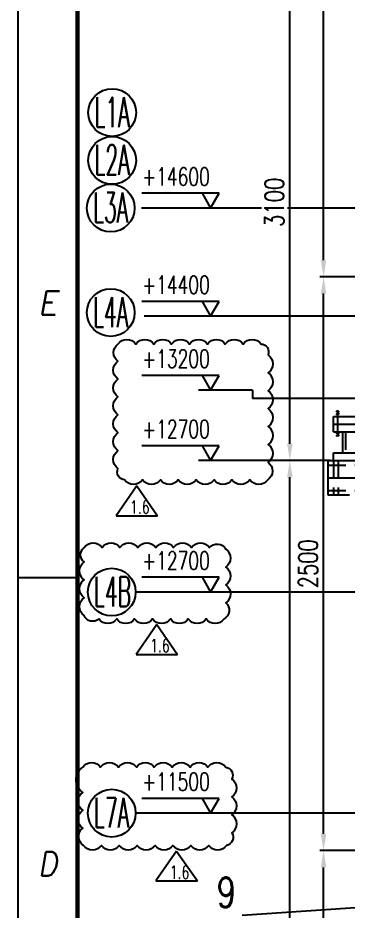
# Model space of a CAD drawing. Extents: x 45567 to 121349, y -17555 to 19241.
# Drawn here: x 45571.9 to 45627.3, y 10265.4 to 10415.1 of the extents above; entities that cross this region are included whole.
import ezdxf
from ezdxf.enums import TextEntityAlignment as Align

# ---------------------------------------------------------------- set-up
doc = ezdxf.new("R2010")
doc.units = 0
doc.header["$LTSCALE"] = 30
doc.header["$MEASUREMENT"] = 0
for name, pattern in [('CENTER2', [1.125, 0.75, -0.125, 0.125, -0.125]), ('DASHED', [0.75, 0.5, -0.25]), ('LIDIVIDE', [0.65, 0.4, -0.05, 0.05, -0.05, 0.05, -0.05])]:
    doc.linetypes.add(name, pattern=pattern)
doc.layers.get('DEFPOINTS').update_dxf_attribs({"linetype": 'CONTINUOUS'})
for name, color, linetype in [('1', 2, 'CONTINUOUS'), ('2', 1, 'CONTINUOUS'), ('3', 3, 'CENTER2'), ('5', 6, 'LIDIVIDE'), ('6', 4, 'DASHED'), ('L100_9', 2, 'CONTINUOUS')]:
    doc.layers.add(name, color=color, linetype=linetype)
doc.styles.add('HZ', font='simplex.shx', dxfattribs={"width": 0.75, "bigfont": 'SBTXT.shx'})
doc.styles.get("Standard").update_dxf_attribs({"font": 'simplex', "width": 0.75, "bigfont": 'SBTXT'})
doc.dimstyles.new('STANDARD$0', dxfattribs={"dimtxt": 3.2, "dimasz": 2.8, "dimexe": 0.6, "dimexo": 0.6, "dimgap": 1, "dimtad": 1, "dimdec": 0, "dimzin": 0, "dimdsep": 46, "dimtxsty": 'HZ', "dimcen": 0.09, "dimadec": 0, "dimazin": 0, "dimtfac": 1, "dimtdec": 0, "dimtmove": 0, "dimatfit": 3, "dimfxl": 0, "dimtolj": 1, "dimtzin": 0, "dimarcsym": 0})

# ---------------------------------------------------------------- blocks, each defined once
blk = doc.blocks.new('*D1545')
at = {"layer": '1', "color": 0, "lineweight": -2}
for p, q in [((45624.3, 10340.92), (45616.95, 10340.92)), ((45617.55, 10182.18), (45617.55, 10338.12)), ((45676.55, 10179.38), (45616.95, 10179.38))]:
    blk.add_line(p, q, dxfattribs=at)
at = {"layer": '1', "color": 0}
for points in [[(45617.09, 10338.12), (45618.02, 10338.12), (45617.55, 10340.92)], [(45617.09, 10182.18), (45618.02, 10182.18), (45617.55, 10179.38)]]:
    blk.add_solid(points, dxfattribs=at)
at = {"layer": 'DEFPOINTS', "color": 0}
for p in [(45617.55, 10340.92), (45624.9, 10340.92), (45677.15, 10179.38)]:
    blk.add_point(p, dxfattribs=at)
at = {"layer": '1', "color": 0, "insert": (45614.95, 10256.66), "char_height": 3.2, "attachment_point": 5, "rotation": 90, "style": 'HZ'}
blk.add_mtext('\\A1;3400', dxfattribs=at)
blk = doc.blocks.new('*D1577')
at = {"layer": '1', "color": 0, "lineweight": -2}
for p, q in [((45679.41, 10427.46), (45616.95, 10427.46)), ((45617.55, 10343.72), (45617.55, 10424.66)), ((45624.3, 10340.92), (45616.95, 10340.92))]:
    blk.add_line(p, q, dxfattribs=at)
at = {"layer": '1', "color": 0}
for points in [[(45617.09, 10424.66), (45618.02, 10424.66), (45617.55, 10427.46)], [(45617.09, 10343.72), (45618.02, 10343.72), (45617.55, 10340.92)]]:
    blk.add_solid(points, dxfattribs=at)
at = {"layer": 'DEFPOINTS', "color": 0}
for p in [(45617.55, 10427.46), (45680.01, 10427.46), (45624.9, 10340.92)]:
    blk.add_point(p, dxfattribs=at)
at = {"layer": '1', "color": 0, "insert": (45614.95, 10384.19), "char_height": 3.2, "attachment_point": 5, "rotation": 90, "style": 'HZ'}
blk.add_mtext('\\A1;3100', dxfattribs=at)
blk = doc.blocks.new('*D1593')
at = {"layer": '1', "color": 0, "lineweight": -2}
for p, q in [((45698.22, 10275.54), (45622.61, 10275.54)), ((45623.21, 10182.18), (45623.21, 10272.74)), ((45700.57, 10179.38), (45622.61, 10179.38))]:
    blk.add_line(p, q, dxfattribs=at)
at = {"layer": '1', "color": 0}
for points in [[(45622.74, 10272.74), (45623.67, 10272.74), (45623.21, 10275.54)], [(45622.74, 10182.18), (45623.67, 10182.18), (45623.21, 10179.38)]]:
    blk.add_solid(points, dxfattribs=at)
at = {"layer": 'DEFPOINTS', "color": 0}
for p in [(45623.21, 10275.54), (45698.82, 10275.54), (45701.17, 10179.38)]:
    blk.add_point(p, dxfattribs=at)
at = {"layer": '1', "color": 0, "insert": (45620.61, 10227.46), "char_height": 3.2, "attachment_point": 5, "rotation": 90, "style": 'HZ'}
blk.add_mtext('\\A1;2500', dxfattribs=at)
blk = doc.blocks.new('*D1594')
at = {"layer": '1', "color": 0, "lineweight": -2}
for p, q in [((45698.22, 10371.69), (45622.61, 10371.69)), ((45623.21, 10278.34), (45623.21, 10368.89)), ((45698.22, 10275.54), (45622.61, 10275.54))]:
    blk.add_line(p, q, dxfattribs=at)
at = {"layer": '1', "color": 0}
for points in [[(45622.74, 10368.89), (45623.67, 10368.89), (45623.21, 10371.69)], [(45622.74, 10278.34), (45623.67, 10278.34), (45623.21, 10275.54)]]:
    blk.add_solid(points, dxfattribs=at)
at = {"layer": 'DEFPOINTS', "color": 0}
for p in [(45623.21, 10371.69), (45698.82, 10371.69), (45698.82, 10275.54)]:
    blk.add_point(p, dxfattribs=at)
at = {"layer": '1', "color": 0, "insert": (45620.61, 10323.61), "char_height": 3.2, "attachment_point": 5, "rotation": 90, "style": 'HZ'}
blk.add_mtext('\\A1;2500', dxfattribs=at)
blk = doc.blocks.new('*D1595')
at = {"layer": '1', "color": 0, "lineweight": -2}
for p, q in [((45698.22, 10479.38), (45622.61, 10479.38)), ((45623.21, 10374.49), (45623.21, 10476.58)), ((45698.22, 10371.69), (45622.61, 10371.69))]:
    blk.add_line(p, q, dxfattribs=at)
at = {"layer": '1', "color": 0}
for points in [[(45622.74, 10476.58), (45623.67, 10476.58), (45623.21, 10479.38)], [(45622.74, 10374.49), (45623.67, 10374.49), (45623.21, 10371.69)]]:
    blk.add_solid(points, dxfattribs=at)
at = {"layer": 'DEFPOINTS', "color": 0}
for p in [(45623.21, 10479.38), (45698.82, 10479.38), (45698.82, 10371.69)]:
    blk.add_point(p, dxfattribs=at)
at = {"layer": '1', "color": 0, "insert": (45620.61, 10422.47), "char_height": 3.2, "attachment_point": 5, "rotation": 90, "style": 'HZ'}
blk.add_mtext('\\A1;2800', dxfattribs=at)

msp = doc.modelspace()

# ---------------------------------------------------------------- linework, layer by layer
at = {"layer": '1'}
for p, q in [((45605.689141, 10385.700958), (45592.724501, 10385.700958)), ((45602.833744, 10385.700958), (45604.261442, 10383.228111)), ((45604.261442, 10383.228111), (45605.689141, 10385.700958)), ((45612.794874, 10383.228111), (45592.673766, 10383.228111)), ((45626.993626, 10383.228111), (45617.178554, 10383.228111)), ((45686.652525, 10383.228111), (45626.993626, 10383.228111)), ((45605.689141, 10367.574424), (45592.724501, 10367.574424)), ((45602.833744, 10367.574424), (45604.261442, 10365.101578)), ((45604.261442, 10365.101578), (45605.689141, 10367.574424)), ((45683.130464, 10365.101578), (45593.099017, 10365.101578)), ((45605.689141, 10355.176671), (45592.724501, 10355.176671)), ((45602.833744, 10355.176671), (45604.261442, 10352.703824)), ((45604.261442, 10352.703824), (45605.689141, 10355.176671)), ((45611.304371, 10352.703824), (45602.24808, 10352.703824)), ((45611.304371, 10352.703824), (45611.304371, 10351.325297)), ((45629.709413, 10351.325297), (45611.304371, 10351.325297)), ((45605.689141, 10343.393266), (45592.724501, 10343.393266)), ((45602.833744, 10343.393266), (45604.261442, 10340.920419)), ((45604.261442, 10340.920419), (45605.689141, 10343.393266)), ((45616.95374, 10340.920419), (45602.24808, 10340.920419)), ((45605.689141, 10321.34705), (45592.724501, 10321.34705)), ((45602.833744, 10321.34705), (45604.261442, 10318.874203)), ((45604.261442, 10318.874203), (45605.689141, 10321.34705)), ((45691.974587, 10318.874203), (45591.686115, 10318.874203)), ((45605.689141, 10284.301919), (45592.724501, 10284.301919)), ((45602.833744, 10284.301919), (45604.261442, 10281.829073)), ((45604.261442, 10281.829073), (45605.689141, 10284.301919)), ((45691.974587, 10281.829073), (45591.686115, 10281.829073)), ((45609.583274, 10264.739025), (45692.441573, 10270.262644))]:
    msp.add_line(p, q, dxfattribs=at)
for points in [[(45588.735713, 10360.442323, -0.52056705), (45591.735713, 10360.442323, -0.52056705), (45594.735713, 10360.442323, -0.52056705), (45597.735713, 10360.442323, -0.52056705), (45600.735713, 10360.442323, -0.52056705), (45603.735713, 10360.442323, -0.52056705), (45606.735713, 10360.442323, -0.52056705), (45609.735713, 10360.442323, -0.52056705), (45612.735713, 10360.442323, -0.52056705), (45613.906755, 10358.613364, -0.52056705), (45613.906755, 10355.613364, -0.52056705), (45613.906755, 10352.613364, -0.52056705), (45613.906755, 10349.613364, -0.52056705), (45613.906755, 10346.613364, -0.52056705), (45613.906755, 10343.613364, -0.52056705), (45613.906755, 10340.613364, -0.52056705), (45613.838908, 10337.681211, -0.52056705), (45610.838908, 10337.681211, -0.52056705), (45607.838908, 10337.681211, -0.52056705), (45604.838908, 10337.681211, -0.52056705), (45601.838908, 10337.681211, -0.52056705), (45598.838908, 10337.681211, -0.52056705), (45595.838908, 10337.681211, -0.52056705), (45592.838908, 10337.681211, -0.52056705), (45589.838908, 10337.681211, -0.52056705), (45588.735713, 10339.578016, -0.52056705), (45588.735713, 10342.578016, -0.52056705), (45588.735713, 10345.578016, -0.52056705), (45588.735713, 10348.578016, -0.52056705), (45588.735713, 10351.578016, -0.52056705), (45588.735713, 10354.578016, -0.52056705), (45588.735713, 10357.578016, -0.52056705)], [(45583.071505, 10326.32495, -0.52056705), (45586.071505, 10326.32495, -0.52056705), (45589.071505, 10326.32495, -0.52056705), (45592.071505, 10326.32495, -0.52056705), (45595.071505, 10326.32495, -0.52056705), (45598.071505, 10326.32495, -0.52056705), (45601.071505, 10326.32495, -0.52056705), (45604.071505, 10326.32495, -0.52056705), (45606.815227, 10326.068672, -0.52056705), (45606.815227, 10323.068672, -0.52056705), (45606.815227, 10320.068672, -0.52056705), (45606.815227, 10317.068672, -0.52056705), (45606.518738, 10314.36516, -0.52056705), (45603.518738, 10314.36516, -0.52056705), (45600.518738, 10314.36516, -0.52056705), (45597.518738, 10314.36516, -0.52056705), (45594.518738, 10314.36516, -0.52056705), (45591.518738, 10314.36516, -0.52056705), (45588.518738, 10314.36516, -0.52056705), (45585.518738, 10314.36516, -0.52056705), (45583.071505, 10314.917928, -0.52056705), (45583.071505, 10317.917928, -0.52056705), (45583.071505, 10320.917928, -0.52056705), (45583.071505, 10323.917928, -0.52056705)], [(45582.827545, 10289.524249, -0.52056705), (45585.827545, 10289.524249, -0.52056705), (45588.827545, 10289.524249, -0.52056705), (45591.827545, 10289.524249, -0.52056705), (45594.827545, 10289.524249, -0.52056705), (45597.827545, 10289.524249, -0.52056705), (45600.827545, 10289.524249, -0.52056705), (45603.827545, 10289.524249, -0.52056705), (45606.827545, 10289.524249, -0.52056705), (45607.836905, 10287.533609, -0.52056705), (45607.836905, 10284.533609, -0.52056705), (45607.836905, 10281.533609, -0.52056705), (45607.836905, 10278.533609, -0.52056705), (45606.948953, 10276.421562, -0.52056705), (45603.948953, 10276.421562, -0.52056705), (45600.948953, 10276.421562, -0.52056705), (45597.948953, 10276.421562, -0.52056705), (45594.948953, 10276.421562, -0.52056705), (45591.948953, 10276.421562, -0.52056705), (45588.948953, 10276.421562, -0.52056705), (45585.948953, 10276.421562, -0.52056705), (45582.948953, 10276.421562, -0.52056705), (45582.827545, 10279.300154, -0.52056705), (45582.827545, 10282.300154, -0.52056705), (45582.827545, 10285.300154, -0.52056705)]]:
    msp.add_lwpolyline(points, format="xyb", close=True, dxfattribs=at)
for centre in [(45587.763432, 10399.22094), (45587.763432, 10391.22094), (45587.524017, 10383.228111), (45587.524017, 10365.710071), (45587.686118, 10318.869522), (45587.686118, 10281.824391)]:
    msp.add_circle(centre, 4, dxfattribs=at)
at = {"layer": '2'}
for p, q in [((45625.338571, 10348.645554), (45625.88129, 10349.188273)), ((45625.88129, 10348.645554), (45625.338571, 10349.188273)), ((45625.609931, 10344.931551), (45625.609931, 10349.336873)), ((45624.901721, 10347.001282), (45638.363259, 10347.001282)), ((45624.901721, 10345.715195), (45624.901721, 10347.001282)), ((45624.901721, 10345.715195), (45638.363259, 10345.715195)), ((45626.389793, 10345.715195), (45626.389793, 10342.206507)), ((45625.338571, 10345.013168), (45625.88129, 10345.555886)), ((45625.88129, 10345.013168), (45625.338571, 10345.555886)), ((45624.901721, 10342.206507), (45638.363259, 10342.206507)), ((45624.901721, 10340.920419), (45624.901721, 10342.206507)), ((45623.940182, 10340.920419), (45681.222253, 10340.920419)), ((45623.940182, 10340.920419), (45623.940182, 10335.151189)), ((45623.940182, 10335.151189), (45627.553028, 10335.151189))]:
    msp.add_line(p, q, dxfattribs=at)
at = {"layer": '3', "ltscale": 10}
msp.add_line((45623.940182, 10338.035804), (45712.256781, 10338.035804), dxfattribs=at)
at = {"layer": '5', "ltscale": 10}
for p, q in [((45624.901721, 10348.28737), (45638.363259, 10348.28737)), ((45624.901721, 10347.001282), (45624.901721, 10348.28737)), ((45624.901721, 10347.001282), (45638.363259, 10347.001282))]:
    msp.add_line(p, q, dxfattribs=at)
at = {"layer": '5'}
for p, q in [((45591.897272, 10336.660817), (45588.422299, 10331.672279)), ((45591.897272, 10336.660817), (45595.372245, 10331.672279)), ((45588.422299, 10331.672279), (45595.372245, 10331.672279)), ((45595.264573, 10313.424923), (45591.7896, 10308.436385)), ((45595.264573, 10313.424923), (45598.739546, 10308.436385)), ((45591.7896, 10308.436385), (45598.739546, 10308.436385)), ((45598.571651, 10275.449758), (45595.096678, 10270.46122)), ((45598.571651, 10275.449758), (45602.046625, 10270.46122)), ((45595.096678, 10270.46122), (45602.046625, 10270.46122))]:
    msp.add_line(p, q, dxfattribs=at)
at = {"layer": '6', "ltscale": 0.2}
for p, q in [((45626.881241, 10345.715195), (45626.881241, 10342.206507)), ((45623.940182, 10340.151189), (45681.222253, 10340.151189)), ((45624.901721, 10340.920419), (45624.901721, 10335.151189)), ((45625.670951, 10340.920419), (45625.670951, 10335.151189)), ((45623.940182, 10335.920419), (45710.747873, 10335.920419))]:
    msp.add_line(p, q, dxfattribs=at)
at = {"layer": 'L100_9', "color": 2}
for points in [[(45571.945072, 11115.317855), (45571.945072, 9926.317855), (46412.945072, 9926.317855), (46412.945072, 11115.317855), (45571.945072, 11115.317855)], [(45571.945072, 10321.317855), (45581.945072, 10321.317855)]]:
    msp.add_lwpolyline(points, dxfattribs=at)
at = {"layer": 'L100_9', "color": 2, "const_width": 0.7}
msp.add_lwpolyline([(45581.945072, 11090.317855), (45581.945072, 9936.317855), (46402.945072, 9936.317855), (46402.945072, 11090.317855), (45581.945072, 11090.317855)], dxfattribs=at)

# ---------------------------------------------------------------- texts
at = {"layer": '1', "style": 'HZ'}
for s, height, width, p in [('L1A', 5, 0.5, (45584.808015, 10396.799073)), ('L2A', 5, 0.5, (45584.808015, 10388.799073)), ('+14600', 2.9999999, 0.7, (45592.799774, 10386.997196)), ('L3A', 5, 0.5, (45584.5686, 10380.806244)), ('+14400', 2.9999999, 0.7, (45592.799774, 10368.870663)), ('L4A', 5, 0.5, (45584.5686, 10363.288204)), ('+13200', 2.9999999, 0.7, (45592.799774, 10356.472909)), ('+12700', 2.9999999, 0.7, (45592.799774, 10344.689504)), ('+12700', 2.9999999, 0.7, (45592.799774, 10322.643288)), ('L4B', 5, 0.5, (45584.730701, 10316.447655)), ('+11500', 2.9999999, 0.7, (45592.799774, 10285.598158)), ('L7A', 5, 0.5, (45584.730701, 10279.402524)), ('9', 5, 0.75, (45605.297269, 10266.051075))]:
    msp.add_text(s, height=height, dxfattribs=dict(at, width=width)).set_placement(p)
at = {"layer": '1', "color": 4, "width": 0.7}
for p in [(45590.744444, 10332.022565), (45594.111745, 10308.786672), (45597.418824, 10270.811506)]:
    msp.add_text('1.6', height=2.2, dxfattribs=at).set_placement(p)
at = {"layer": 'L100_9', "color": 2, "oblique": 10.00002301}
for s, width, p, p2 in [('E', 1.292308, (45575.345072, 10365.317855), (45578.545072, 10365.317855)), ('D', 1.2, (45575.345072, 10271.317855), (45578.545072, 10271.317855))]:
    msp.add_text(s, height=4, dxfattribs=dict(at, width=width)).set_placement(p, p2, align=Align.FIT)

# ---------------------------------------------------------------- dimensions: what is measured, and where the dimension line sits
at = {"layer": '1'}
dim = msp.add_linear_dim(base=(45623.207485, 10479.381956), p1=(45698.824797, 10371.68965), p2=(45698.824797, 10479.381956), angle=90, dimstyle='STANDARD$0', override={"dimlfac": 26}, dxfattribs=at)
dim.commit()
dim.dimension.update_dxf_attribs({"geometry": '*D1595', "text_midpoint": (45623.207485, 10422.466739), "dimtype": 160})
dim = msp.add_linear_dim(base=(45617.55374, 10427.45888), p1=(45624.901721, 10340.920419), p2=(45680.012261, 10427.45888), angle=90, text='3100', dimstyle='STANDARD$0', override={"dimlfac": 26}, dxfattribs=at)
dim.commit()
dim.dimension.update_dxf_attribs({"geometry": '*D1577', "text_midpoint": (45614.95374, 10384.18965)})
for base, p1, p2, picture, middle in [((45623.207485, 10371.68965), (45698.824797, 10275.535805), (45698.824797, 10371.68965), '*D1594', (45620.607485, 10323.612727)), ((45623.207485, 10275.535805), (45701.17095, 10179.38196), (45698.824797, 10275.535805), '*D1593', (45620.607485, 10227.458882))]:
    dim = msp.add_linear_dim(base=base, p1=p1, p2=p2, angle=90, dimstyle='STANDARD$0', override={"dimlfac": 26}, dxfattribs=at)
    dim.commit()
    dim.dimension.update_dxf_attribs({"geometry": picture, "text_midpoint": middle})
dim = msp.add_linear_dim(base=(45617.55374, 10340.920419), p1=(45677.152041, 10179.38196), p2=(45624.901721, 10340.920419), angle=90, text='3400', dimstyle='STANDARD$0', override={"dimlfac": 26}, dxfattribs=at)
dim.commit()
dim.dimension.update_dxf_attribs({"geometry": '*D1545', "text_midpoint": (45617.55374, 10256.660364), "dimtype": 160})

doc.saveas('drawing.dxf')
